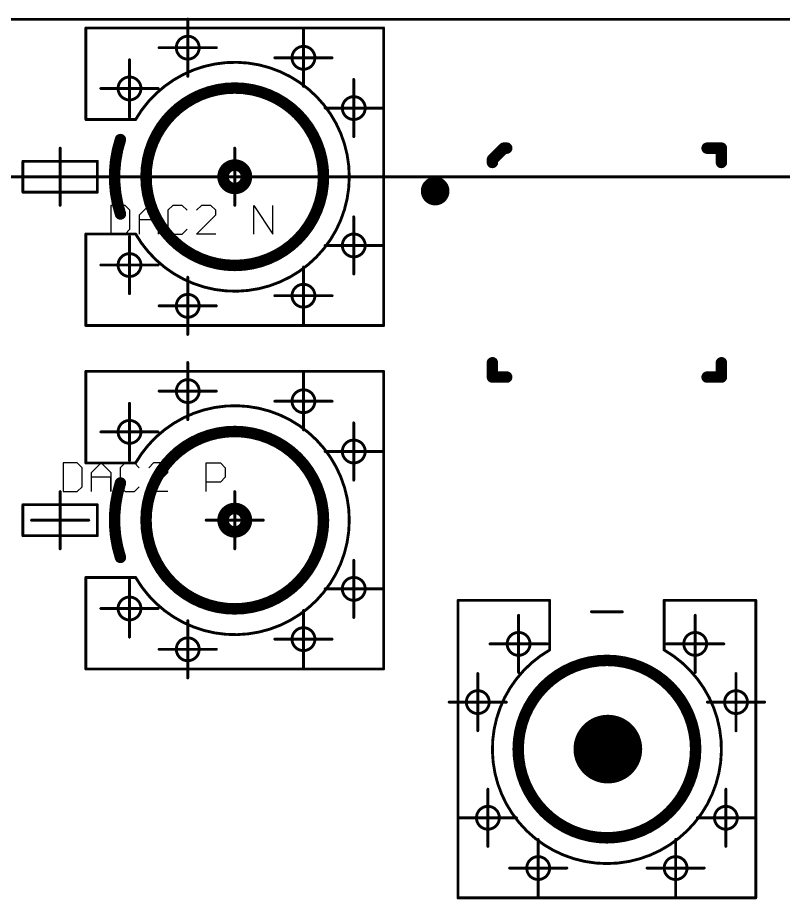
# Model space of a CAD drawing. Header units: millimetres. Extents: x 0.68 to 5.3, y 1.23 to 2.65.
# Drawn here: x 4.122 to 4.649, y 1.993 to 2.6 of the extents above; entities that cross this region are included whole.
import ezdxf

# ---------------------------------------------------------------- set-up
doc = ezdxf.new("R2010")
doc.units = ezdxf.units.MM
doc.header["$MEASUREMENT"] = 0
for name, color, linetype in [('Mechanical1', 6, 'Continuous'), ('Mechanical2', 216, 'Continuous'), ('Mechanical8', 56, 'Continuous'), ('MultiLayer', 9, 'Continuous'), ('PadHoleLayer', 156, 'Continuous'), ('TopOverlay', 2, 'Continuous')]:
    doc.layers.add(name, color=color, linetype=linetype)

# ---------------------------------------------------------------- blocks, each defined once
blk = doc.blocks.new('AMPHENOL_SMP_MSLD_PCT_10_3')
at = {"layer": 'Mechanical8', "const_width": 0.00197}
for points in [[(-0.10236, 0.10236), (-0.03937, 0.10236)], [(-0.10236, -0.10236), (-0.10236, 0.10236)], [(-0.03937, 0.06819), (-0.03937, 0.10236)], [(0.03937, 0.06819), (0.03937, 0.10236)], [(0.03937, 0.10236), (0.10236, 0.10236)], [(0.10236, -0.10236), (0.10236, 0.10236)], [(-0.06074, 0.07238), (-0.06074, 0.09207)], [(-0.01063, 0.09449), (0.01063, 0.09449)], [(0.06074, 0.07238), (0.06074, 0.09207)], [(-0.08042, 0.07238), (-0.06074, 0.07238)], [(-0.06074, 0.07238), (-0.04105, 0.07238)], [(-0.06074, 0.0527), (-0.06074, 0.07238)], [(0.04105, 0.07238), (0.06074, 0.07238)], [(0.06074, 0.07238), (0.08042, 0.07238)], [(0.06074, 0.0527), (0.06074, 0.07238)], [(-0.08879, 0.03232), (-0.08879, 0.052)], [(0.08879, 0.03232), (0.08879, 0.052)], [(-0.10847, 0.03232), (-0.08879, 0.03232)], [(-0.08879, 0.03232), (-0.0691, 0.03232)], [(-0.08879, 0.01263), (-0.08879, 0.03232)], [(0.0691, 0.03232), (0.08879, 0.03232)], [(0.08879, 0.03232), (0.10848, 0.03232)], [(0.08879, 0.01263), (0.08879, 0.03232)], [(0, 0), (0, 0.01968)], [(-0.01968, 0), (0, 0)], [(0, 0), (0.01969, 0)], [(0, -0.01969), (0, 0)], [(-0.08183, -0.04724), (-0.08183, -0.02756)], [(0.08183, -0.04724), (0.08183, -0.02756)], [(-0.10151, -0.04724), (-0.08183, -0.04724)], [(-0.08183, -0.04724), (-0.06214, -0.04724)], [(-0.08183, -0.06693), (-0.08183, -0.04724)], [(0.06214, -0.04724), (0.08183, -0.04724)], [(0.08183, -0.04724), (0.10151, -0.04724)], [(0.08183, -0.06693), (0.08183, -0.04724)], [(-0.04724, -0.08183), (-0.04724, -0.06214)], [(0.04724, -0.08183), (0.04724, -0.06214)], [(-0.06693, -0.08183), (-0.04724, -0.08183)], [(-0.04724, -0.08183), (-0.02756, -0.08183)], [(-0.04724, -0.10151), (-0.04724, -0.08183)], [(0.02756, -0.08183), (0.04724, -0.08183)], [(0.04724, -0.08183), (0.06693, -0.08183)], [(0.04724, -0.10151), (0.04724, -0.08183)], [(-0.10236, -0.10236), (0.10236, -0.10236)]]:
    blk.add_lwpolyline(points, dxfattribs=at)
at = {"layer": 'Mechanical8'}
for points, const_width in [([(-0.10285, 0.10236, 1), (-0.10187, 0.10236, 1)], 0.000984), ([(-0.10285, 0.10236, 1), (-0.10187, 0.10236, 1)], 0.000984), ([(-0.03986, 0.10236, 1), (-0.03888, 0.10236, 1)], 0.000984), ([(-0.03986, 0.10236, 1), (-0.03888, 0.10236, 1)], 0.000984), ([(0.03888, 0.10236, 1), (0.03986, 0.10236, 1)], 0.000984), ([(0.03888, 0.10236, 1), (0.03986, 0.10236, 1)], 0.000984), ([(0.10187, 0.10236, 1), (0.10285, 0.10236, 1)], 0.000984), ([(0.10187, 0.10236, 1), (0.10285, 0.10236, 1)], 0.000984), ([(-0.06123, 0.09207, 1), (-0.06024, 0.09207, 1)], 0.000984), ([(-0.01112, 0.09449, 1), (-0.01014, 0.09449, 1)], 0.000984), ([(0.01014, 0.09449, 1), (0.01112, 0.09449, 1)], 0.000984), ([(0.06024, 0.09207, 1), (0.06123, 0.09207, 1)], 0.000984), ([(-0.05286, 0.07238, 1), (-0.06861, 0.07238, 1)], 0.00197), ([(0.06861, 0.07238, 1), (0.05286, 0.07238, 1)], 0.00197), ([(-0.08091, 0.07238, 1), (-0.07993, 0.07238, 1)], 0.000984), ([(-0.0691, 0.07238, 1), (-0.06812, 0.07238, 1)], 0.000984), ([(-0.06123, 0.07238, 1), (-0.06024, 0.07238, 1)], 0.000984), ([(-0.06123, 0.07238, 1), (-0.06024, 0.07238, 1)], 0.000984), ([(-0.06123, 0.07238, 1), (-0.06024, 0.07238, 1)], 0.000984), ([(-0.06123, 0.07238, 1), (-0.06024, 0.07238, 1)], 0.000984), ([(-0.05335, 0.07238, 1), (-0.05237, 0.07238, 1)], 0.000984), ([(-0.04154, 0.07238, 1), (-0.04056, 0.07238, 1)], 0.000984), ([(0.04056, 0.07238, 1), (0.04154, 0.07238, 1)], 0.000984), ([(0.05237, 0.07238, 1), (0.05335, 0.07238, 1)], 0.000984), ([(0.06024, 0.07238, 1), (0.06123, 0.07238, 1)], 0.000984), ([(0.06024, 0.07238, 1), (0.06123, 0.07238, 1)], 0.000984), ([(0.06024, 0.07238, 1), (0.06123, 0.07238, 1)], 0.000984), ([(0.06024, 0.07238, 1), (0.06123, 0.07238, 1)], 0.000984), ([(0.06812, 0.07238, 1), (0.0691, 0.07238, 1)], 0.000984), ([(0.07993, 0.07238, 1), (0.08091, 0.07238, 1)], 0.000984), ([(-0.03986, 0.06819, 1), (-0.03888, 0.06819, 1)], 0.000984), ([(-0.03986, 0.06819, 1), (-0.03888, 0.06819, 1)], 0.000984), ([(0.03888, 0.06819, 1), (0.03986, 0.06819, 1)], 0.000984), ([(0.03888, 0.06819, 1), (0.03986, 0.06819, 1)], 0.000984), ([(-0.08928, 0.052, 1), (-0.0883, 0.052, 1)], 0.000984), ([(-0.06123, 0.0527, 1), (-0.06024, 0.0527, 1)], 0.000984), ([(0.06024, 0.0527, 1), (0.06123, 0.0527, 1)], 0.000984), ([(0.0883, 0.052, 1), (0.08928, 0.052, 1)], 0.000984), ([(-0.08092, 0.03232, 1), (-0.09666, 0.03232, 1)], 0.00197), ([(0.09666, 0.03232, 1), (0.08092, 0.03232, 1)], 0.00197), ([(-0.10897, 0.03232, 1), (-0.10798, 0.03232, 1)], 0.000984), ([(-0.09716, 0.03232, 1), (-0.09617, 0.03232, 1)], 0.000984), ([(-0.08928, 0.03232, 1), (-0.0883, 0.03232, 1)], 0.000984), ([(-0.08928, 0.03232, 1), (-0.0883, 0.03232, 1)], 0.000984), ([(-0.08928, 0.03232, 1), (-0.0883, 0.03232, 1)], 0.000984), ([(-0.08928, 0.03232, 1), (-0.0883, 0.03232, 1)], 0.000984), ([(-0.08141, 0.03232, 1), (-0.08042, 0.03232, 1)], 0.000984), ([(-0.0696, 0.03232, 1), (-0.06861, 0.03232, 1)], 0.000984), ([(0.06861, 0.03232, 1), (0.0696, 0.03232, 1)], 0.000984), ([(0.08042, 0.03232, 1), (0.08141, 0.03232, 1)], 0.000984), ([(0.0883, 0.03232, 1), (0.08928, 0.03232, 1)], 0.000984), ([(0.0883, 0.03232, 1), (0.08928, 0.03232, 1)], 0.000984), ([(0.0883, 0.03232, 1), (0.08928, 0.03232, 1)], 0.000984), ([(0.0883, 0.03232, 1), (0.08928, 0.03232, 1)], 0.000984), ([(0.09617, 0.03232, 1), (0.09716, 0.03232, 1)], 0.000984), ([(0.10798, 0.03232, 1), (0.10897, 0.03232, 1)], 0.000984), ([(-0.00049, 0.01968, 1), (0.00049, 0.01968, 1)], 0.000984), ([(-0.08928, 0.01263, 1), (-0.0883, 0.01263, 1)], 0.000984), ([(0.0883, 0.01263, 1), (0.08928, 0.01263, 1)], 0.000984), ([(-0.02018, 0, 1), (-0.01919, 0, 1)], 0.000984), ([(-0.00049, 0, 1), (0.00049, 0, 1)], 0.000984), ([(-0.00049, 0, 1), (0.00049, 0, 1)], 0.000984), ([(-0.00049, 0, 1), (0.00049, 0, 1)], 0.000984), ([(-0.00049, 0, 1), (0.00049, 0, 1)], 0.000984), ([(0.01919, 0, 1), (0.02018, 0, 1)], 0.000984), ([(-0.00049, -0.01969, 1), (0.00049, -0.01969, 1)], 0.000984), ([(-0.08232, -0.02756, 1), (-0.08134, -0.02756, 1)], 0.000984), ([(0.08134, -0.02756, 1), (0.08232, -0.02756, 1)], 0.000984), ([(-0.07396, -0.04724, 1), (-0.0897, -0.04724, 1)], 0.00197), ([(0.0897, -0.04724, 1), (0.07396, -0.04724, 1)], 0.00197), ([(-0.10201, -0.04724, 1), (-0.10102, -0.04724, 1)], 0.000984), ([(-0.0902, -0.04724, 1), (-0.08921, -0.04724, 1)], 0.000984), ([(-0.08232, -0.04724, 1), (-0.08134, -0.04724, 1)], 0.000984), ([(-0.08232, -0.04724, 1), (-0.08134, -0.04724, 1)], 0.000984), ([(-0.08232, -0.04724, 1), (-0.08134, -0.04724, 1)], 0.000984), ([(-0.08232, -0.04724, 1), (-0.08134, -0.04724, 1)], 0.000984), ([(-0.07445, -0.04724, 1), (-0.07346, -0.04724, 1)], 0.000984), ([(-0.06264, -0.04724, 1), (-0.06165, -0.04724, 1)], 0.000984), ([(0.06165, -0.04724, 1), (0.06264, -0.04724, 1)], 0.000984), ([(0.07346, -0.04724, 1), (0.07445, -0.04724, 1)], 0.000984), ([(0.08134, -0.04724, 1), (0.08232, -0.04724, 1)], 0.000984), ([(0.08134, -0.04724, 1), (0.08232, -0.04724, 1)], 0.000984), ([(0.08134, -0.04724, 1), (0.08232, -0.04724, 1)], 0.000984), ([(0.08134, -0.04724, 1), (0.08232, -0.04724, 1)], 0.000984), ([(0.08921, -0.04724, 1), (0.0902, -0.04724, 1)], 0.000984), ([(0.10102, -0.04724, 1), (0.10201, -0.04724, 1)], 0.000984), ([(-0.08232, -0.06693, 1), (-0.08134, -0.06693, 1)], 0.000984), ([(-0.04774, -0.06214, 1), (-0.04675, -0.06214, 1)], 0.000984), ([(0.04675, -0.06214, 1), (0.04774, -0.06214, 1)], 0.000984), ([(0.08134, -0.06693, 1), (0.08232, -0.06693, 1)], 0.000984), ([(-0.03937, -0.08183, 1), (-0.05512, -0.08183, 1)], 0.00197), ([(0.05512, -0.08183, 1), (0.03937, -0.08183, 1)], 0.00197), ([(-0.06742, -0.08183, 1), (-0.06644, -0.08183, 1)], 0.000984), ([(-0.05561, -0.08183, 1), (-0.05463, -0.08183, 1)], 0.000984), ([(-0.04774, -0.08183, 1), (-0.04675, -0.08183, 1)], 0.000984), ([(-0.04774, -0.08183, 1), (-0.04675, -0.08183, 1)], 0.000984), ([(-0.04774, -0.08183, 1), (-0.04675, -0.08183, 1)], 0.000984), ([(-0.04774, -0.08183, 1), (-0.04675, -0.08183, 1)], 0.000984), ([(-0.03986, -0.08183, 1), (-0.03888, -0.08183, 1)], 0.000984), ([(-0.02805, -0.08183, 1), (-0.02707, -0.08183, 1)], 0.000984), ([(0.02707, -0.08183, 1), (0.02805, -0.08183, 1)], 0.000984), ([(0.03888, -0.08183, 1), (0.03986, -0.08183, 1)], 0.000984), ([(0.04675, -0.08183, 1), (0.04774, -0.08183, 1)], 0.000984), ([(0.04675, -0.08183, 1), (0.04774, -0.08183, 1)], 0.000984), ([(0.04675, -0.08183, 1), (0.04774, -0.08183, 1)], 0.000984), ([(0.04675, -0.08183, 1), (0.04774, -0.08183, 1)], 0.000984), ([(0.05463, -0.08183, 1), (0.05561, -0.08183, 1)], 0.000984), ([(0.06644, -0.08183, 1), (0.06742, -0.08183, 1)], 0.000984), ([(-0.10285, -0.10236, 1), (-0.10187, -0.10236, 1)], 0.000984), ([(-0.10285, -0.10236, 1), (-0.10187, -0.10236, 1)], 0.000984), ([(-0.04774, -0.10151, 1), (-0.04675, -0.10151, 1)], 0.000984), ([(0.04675, -0.10151, 1), (0.04774, -0.10151, 1)], 0.000984), ([(0.10187, -0.10236, 1), (0.10285, -0.10236, 1)], 0.000984), ([(0.10187, -0.10236, 1), (0.10285, -0.10236, 1)], 0.000984)]:
    blk.add_lwpolyline(points, format="xyb", close=True, dxfattribs=dict(at, const_width=const_width))
at = {"layer": 'Mechanical8', "const_width": 0.00197}
blk.add_lwpolyline([(0.03937, 0.06819, -3.732051), (-0.03937, 0.06819)], format="xyb", dxfattribs=at)
at = {"layer": 'MultiLayer', "const_width": 0.02362}
blk.add_lwpolyline([(-0.01116, 0, 1), (0.01246, 0, 1)], format="xyb", close=True, dxfattribs=at)
at = {"layer": 'PadHoleLayer', "const_width": 0.01575}
blk.add_lwpolyline([(-0.00722, 0, 1), (0.00852, 0, 1)], format="xyb", close=True, dxfattribs=at)
at = {"layer": 'TopOverlay'}
for points, const_width in [([(0.06103, 0, 1), (-0.06102, 0, 1)], 0.00787), ([(-0.06299, 0, 1), (-0.05905, 0, 1)], 0.00394), ([(0.05906, 0, 1), (0.063, 0, 1)], 0.00394)]:
    blk.add_lwpolyline(points, format="xyb", close=True, dxfattribs=dict(at, const_width=const_width))
blk = doc.blocks.new('MOLEX_85305_0232_60')
at = {"layer": 'Mechanical8', "const_width": 0.00197}
for points in [[(-0.01063, 0.14567), (-0.01063, 0.09449)], [(-0.01063, 0.14567), (0.01063, 0.14567)], [(0.01063, 0.14567), (0.01063, 0.09449)], [(0, 0.13976), (0, 0.12008)], [(-0.01969, 0.12008), (0, 0.12008)], [(0, 0.12008), (0.01968, 0.12008)], [(0, 0.12008), (0, 0.10039)], [(-0.10237, 0.10236), (-0.03937, 0.10236)], [(-0.10237, 0.10236), (-0.10237, -0.10236)], [(-0.03937, 0.10236), (-0.03937, 0.06819)], [(0.03937, 0.10236), (0.03937, 0.06819)], [(0.03937, 0.10236), (0.10236, 0.10236)], [(0.10236, 0.10236), (0.10236, -0.10236)], [(-0.06074, 0.09207), (-0.06074, 0.07238)], [(-0.01063, 0.09449), (0.01063, 0.09449)], [(0.06073, 0.09207), (0.06073, 0.07238)], [(-0.08042, 0.07238), (-0.06074, 0.07238)], [(-0.06074, 0.07238), (-0.04105, 0.07238)], [(-0.06074, 0.07238), (-0.06074, 0.0527)], [(0.04105, 0.07238), (0.06073, 0.07238)], [(0.06073, 0.07238), (0.08042, 0.07238)], [(0.06073, 0.07238), (0.06073, 0.0527)], [(-0.08879, 0.052), (-0.08879, 0.03232)], [(0.08879, 0.052), (0.08879, 0.03232)], [(-0.10848, 0.03232), (-0.08879, 0.03232)], [(-0.08879, 0.03232), (-0.06911, 0.03232)], [(-0.08879, 0.03232), (-0.08879, 0.01263)], [(0.0691, 0.03232), (0.08879, 0.03232)], [(0.08879, 0.03232), (0.10847, 0.03232)], [(0.08879, 0.03232), (0.08879, 0.01263)], [(0, 0.01969), (0, 0)], [(-0.01969, 0), (0, 0)], [(0, 0), (0.01968, 0)], [(0, 0), (0, -0.01969)], [(-0.08183, -0.02756), (-0.08183, -0.04724)], [(0.08183, -0.02756), (0.08183, -0.04724)], [(-0.10152, -0.04724), (-0.08183, -0.04724)], [(-0.08183, -0.04724), (-0.06215, -0.04724)], [(-0.08183, -0.04724), (-0.08183, -0.06693)], [(0.06214, -0.04724), (0.08183, -0.04724)], [(0.08183, -0.04724), (0.10151, -0.04724)], [(0.08183, -0.04724), (0.08183, -0.06693)], [(-0.04725, -0.06214), (-0.04725, -0.08183)], [(0.04724, -0.06214), (0.04724, -0.08183)], [(-0.06693, -0.08183), (-0.04725, -0.08183)], [(-0.04725, -0.08183), (-0.02756, -0.08183)], [(-0.04725, -0.08183), (-0.04725, -0.10151)], [(0.02756, -0.08183), (0.04724, -0.08183)], [(0.04724, -0.08183), (0.06693, -0.08183)], [(0.04724, -0.08183), (0.04724, -0.10151)], [(-0.10237, -0.10236), (0.10236, -0.10236)]]:
    blk.add_lwpolyline(points, dxfattribs=at)
at = {"layer": 'Mechanical8'}
for points, const_width in [([(-0.01113, 0.14567, 1), (-0.01014, 0.14567, 1)], 0.000984), ([(-0.01113, 0.14567, 1), (-0.01014, 0.14567, 1)], 0.000984), ([(0.01013, 0.14567, 1), (0.01112, 0.14567, 1)], 0.000984), ([(0.01013, 0.14567, 1), (0.01112, 0.14567, 1)], 0.000984), ([(-0.0005, 0.13976, 1), (0.00049, 0.13976, 1)], 0.000984), ([(-0.02018, 0.12008, 1), (-0.0192, 0.12008, 1)], 0.000984), ([(-0.0005, 0.12008, 1), (0.00049, 0.12008, 1)], 0.000984), ([(-0.0005, 0.12008, 1), (0.00049, 0.12008, 1)], 0.000984), ([(-0.0005, 0.12008, 1), (0.00049, 0.12008, 1)], 0.000984), ([(-0.0005, 0.12008, 1), (0.00049, 0.12008, 1)], 0.000984), ([(0.01919, 0.12008, 1), (0.02017, 0.12008, 1)], 0.000984), ([(-0.10286, 0.10236, 1), (-0.10187, 0.10236, 1)], 0.000984), ([(-0.10286, 0.10236, 1), (-0.10187, 0.10236, 1)], 0.000984), ([(-0.03987, 0.10236, 1), (-0.03888, 0.10236, 1)], 0.000984), ([(-0.03987, 0.10236, 1), (-0.03888, 0.10236, 1)], 0.000984), ([(0.03887, 0.10236, 1), (0.03986, 0.10236, 1)], 0.000984), ([(0.03887, 0.10236, 1), (0.03986, 0.10236, 1)], 0.000984), ([(0.10187, 0.10236, 1), (0.10285, 0.10236, 1)], 0.000984), ([(0.10187, 0.10236, 1), (0.10285, 0.10236, 1)], 0.000984), ([(-0.0005, 0.10039, 1), (0.00049, 0.10039, 1)], 0.000984), ([(-0.06123, 0.09207, 1), (-0.06025, 0.09207, 1)], 0.000984), ([(-0.01113, 0.09449, 1), (-0.01014, 0.09449, 1)], 0.000984), ([(-0.01113, 0.09449, 1), (-0.01014, 0.09449, 1)], 0.000984), ([(0.01013, 0.09449, 1), (0.01112, 0.09449, 1)], 0.000984), ([(0.01013, 0.09449, 1), (0.01112, 0.09449, 1)], 0.000984), ([(0.06024, 0.09207, 1), (0.06122, 0.09207, 1)], 0.000984), ([(-0.05287, 0.07238, 1), (-0.06861, 0.07238, 1)], 0.00197), ([(0.06861, 0.07238, 1), (0.05286, 0.07238, 1)], 0.00197), ([(-0.08092, 0.07238, 1), (-0.07993, 0.07238, 1)], 0.000984), ([(-0.06911, 0.07238, 1), (-0.06812, 0.07238, 1)], 0.000984), ([(-0.06123, 0.07238, 1), (-0.06025, 0.07238, 1)], 0.000984), ([(-0.06123, 0.07238, 1), (-0.06025, 0.07238, 1)], 0.000984), ([(-0.06123, 0.07238, 1), (-0.06025, 0.07238, 1)], 0.000984), ([(-0.06123, 0.07238, 1), (-0.06025, 0.07238, 1)], 0.000984), ([(-0.05336, 0.07238, 1), (-0.05237, 0.07238, 1)], 0.000984), ([(-0.04155, 0.07238, 1), (-0.04056, 0.07238, 1)], 0.000984), ([(0.04056, 0.07238, 1), (0.04154, 0.07238, 1)], 0.000984), ([(0.05237, 0.07238, 1), (0.05335, 0.07238, 1)], 0.000984), ([(0.06024, 0.07238, 1), (0.06122, 0.07238, 1)], 0.000984), ([(0.06024, 0.07238, 1), (0.06122, 0.07238, 1)], 0.000984), ([(0.06024, 0.07238, 1), (0.06122, 0.07238, 1)], 0.000984), ([(0.06024, 0.07238, 1), (0.06122, 0.07238, 1)], 0.000984), ([(0.06811, 0.07238, 1), (0.0691, 0.07238, 1)], 0.000984), ([(0.07993, 0.07238, 1), (0.08091, 0.07238, 1)], 0.000984), ([(-0.03987, 0.06819, 1), (-0.03888, 0.06819, 1)], 0.000984), ([(-0.03987, 0.06819, 1), (-0.03888, 0.06819, 1)], 0.000984), ([(0.03887, 0.06819, 1), (0.03986, 0.06819, 1)], 0.000984), ([(0.03887, 0.06819, 1), (0.03986, 0.06819, 1)], 0.000984), ([(-0.08929, 0.052, 1), (-0.0883, 0.052, 1)], 0.000984), ([(-0.06123, 0.0527, 1), (-0.06025, 0.0527, 1)], 0.000984), ([(0.06024, 0.0527, 1), (0.06122, 0.0527, 1)], 0.000984), ([(0.08829, 0.052, 1), (0.08928, 0.052, 1)], 0.000984), ([(-0.08092, 0.03232, 1), (-0.09667, 0.03232, 1)], 0.00197), ([(0.09666, 0.03232, 1), (0.08091, 0.03232, 1)], 0.00197), ([(-0.10897, 0.03232, 1), (-0.10799, 0.03232, 1)], 0.000984), ([(-0.09716, 0.03232, 1), (-0.09617, 0.03232, 1)], 0.000984), ([(-0.08929, 0.03232, 1), (-0.0883, 0.03232, 1)], 0.000984), ([(-0.08929, 0.03232, 1), (-0.0883, 0.03232, 1)], 0.000984), ([(-0.08929, 0.03232, 1), (-0.0883, 0.03232, 1)], 0.000984), ([(-0.08929, 0.03232, 1), (-0.0883, 0.03232, 1)], 0.000984), ([(-0.08141, 0.03232, 1), (-0.08043, 0.03232, 1)], 0.000984), ([(-0.0696, 0.03232, 1), (-0.06862, 0.03232, 1)], 0.000984), ([(0.06861, 0.03232, 1), (0.06959, 0.03232, 1)], 0.000984), ([(0.08042, 0.03232, 1), (0.0814, 0.03232, 1)], 0.000984), ([(0.08829, 0.03232, 1), (0.08928, 0.03232, 1)], 0.000984), ([(0.08829, 0.03232, 1), (0.08928, 0.03232, 1)], 0.000984), ([(0.08829, 0.03232, 1), (0.08928, 0.03232, 1)], 0.000984), ([(0.08829, 0.03232, 1), (0.08928, 0.03232, 1)], 0.000984), ([(0.09617, 0.03232, 1), (0.09715, 0.03232, 1)], 0.000984), ([(0.10798, 0.03232, 1), (0.10896, 0.03232, 1)], 0.000984), ([(-0.0005, 0.01969, 1), (0.00049, 0.01969, 1)], 0.000984), ([(-0.08929, 0.01263, 1), (-0.0883, 0.01263, 1)], 0.000984), ([(0.08829, 0.01263, 1), (0.08928, 0.01263, 1)], 0.000984), ([(-0.02018, 0, 1), (-0.0192, 0, 1)], 0.000984), ([(-0.0005, 0, 1), (0.00049, 0, 1)], 0.000984), ([(-0.0005, 0, 1), (0.00049, 0, 1)], 0.000984), ([(-0.0005, 0, 1), (0.00049, 0, 1)], 0.000984), ([(-0.0005, 0, 1), (0.00049, 0, 1)], 0.000984), ([(0.01919, 0, 1), (0.02017, 0, 1)], 0.000984), ([(-0.0005, -0.01969, 1), (0.00049, -0.01969, 1)], 0.000984), ([(-0.08232, -0.02756, 1), (-0.08134, -0.02756, 1)], 0.000984), ([(0.08133, -0.02756, 1), (0.08232, -0.02756, 1)], 0.000984), ([(-0.07396, -0.04724, 1), (-0.08971, -0.04724, 1)], 0.00197), ([(0.0897, -0.04724, 1), (0.07395, -0.04724, 1)], 0.00197), ([(-0.10201, -0.04724, 1), (-0.10103, -0.04724, 1)], 0.000984), ([(-0.0902, -0.04724, 1), (-0.08921, -0.04724, 1)], 0.000984), ([(-0.08232, -0.04724, 1), (-0.08134, -0.04724, 1)], 0.000984), ([(-0.08232, -0.04724, 1), (-0.08134, -0.04724, 1)], 0.000984), ([(-0.08232, -0.04724, 1), (-0.08134, -0.04724, 1)], 0.000984), ([(-0.08232, -0.04724, 1), (-0.08134, -0.04724, 1)], 0.000984), ([(-0.07445, -0.04724, 1), (-0.07347, -0.04724, 1)], 0.000984), ([(-0.06264, -0.04724, 1), (-0.06166, -0.04724, 1)], 0.000984), ([(0.06165, -0.04724, 1), (0.06263, -0.04724, 1)], 0.000984), ([(0.07346, -0.04724, 1), (0.07444, -0.04724, 1)], 0.000984), ([(0.08133, -0.04724, 1), (0.08232, -0.04724, 1)], 0.000984), ([(0.08133, -0.04724, 1), (0.08232, -0.04724, 1)], 0.000984), ([(0.08133, -0.04724, 1), (0.08232, -0.04724, 1)], 0.000984), ([(0.08133, -0.04724, 1), (0.08232, -0.04724, 1)], 0.000984), ([(0.08921, -0.04724, 1), (0.09019, -0.04724, 1)], 0.000984), ([(0.10102, -0.04724, 1), (0.102, -0.04724, 1)], 0.000984), ([(-0.08232, -0.06693, 1), (-0.08134, -0.06693, 1)], 0.000984), ([(-0.04774, -0.06214, 1), (-0.04676, -0.06214, 1)], 0.000984), ([(0.04675, -0.06214, 1), (0.04773, -0.06214, 1)], 0.000984), ([(0.08133, -0.06693, 1), (0.08232, -0.06693, 1)], 0.000984), ([(-0.03937, -0.08183, 1), (-0.05512, -0.08183, 1)], 0.00197), ([(0.05511, -0.08183, 1), (0.03937, -0.08183, 1)], 0.00197), ([(-0.06742, -0.08183, 1), (-0.06644, -0.08183, 1)], 0.000984), ([(-0.05561, -0.08183, 1), (-0.05463, -0.08183, 1)], 0.000984), ([(-0.04774, -0.08183, 1), (-0.04676, -0.08183, 1)], 0.000984), ([(-0.04774, -0.08183, 1), (-0.04676, -0.08183, 1)], 0.000984), ([(-0.04774, -0.08183, 1), (-0.04676, -0.08183, 1)], 0.000984), ([(-0.04774, -0.08183, 1), (-0.04676, -0.08183, 1)], 0.000984), ([(-0.03987, -0.08183, 1), (-0.03888, -0.08183, 1)], 0.000984), ([(-0.02805, -0.08183, 1), (-0.02707, -0.08183, 1)], 0.000984), ([(0.02706, -0.08183, 1), (0.02805, -0.08183, 1)], 0.000984), ([(0.03887, -0.08183, 1), (0.03986, -0.08183, 1)], 0.000984), ([(0.04675, -0.08183, 1), (0.04773, -0.08183, 1)], 0.000984), ([(0.04675, -0.08183, 1), (0.04773, -0.08183, 1)], 0.000984), ([(0.04675, -0.08183, 1), (0.04773, -0.08183, 1)], 0.000984), ([(0.04675, -0.08183, 1), (0.04773, -0.08183, 1)], 0.000984), ([(0.05462, -0.08183, 1), (0.05561, -0.08183, 1)], 0.000984), ([(0.06643, -0.08183, 1), (0.06742, -0.08183, 1)], 0.000984), ([(-0.10286, -0.10236, 1), (-0.10187, -0.10236, 1)], 0.000984), ([(-0.10286, -0.10236, 1), (-0.10187, -0.10236, 1)], 0.000984), ([(-0.04774, -0.10151, 1), (-0.04676, -0.10151, 1)], 0.000984), ([(0.04675, -0.10151, 1), (0.04773, -0.10151, 1)], 0.000984), ([(0.10187, -0.10236, 1), (0.10285, -0.10236, 1)], 0.000984), ([(0.10187, -0.10236, 1), (0.10285, -0.10236, 1)], 0.000984)]:
    blk.add_lwpolyline(points, format="xyb", close=True, dxfattribs=dict(at, const_width=const_width))
at = {"layer": 'Mechanical8', "const_width": 0.00197}
blk.add_lwpolyline([(0.03937, 0.06819, -3.732051), (-0.03937, 0.06819)], format="xyb", dxfattribs=at)
at = {"layer": 'TopOverlay', "const_width": 0.00787}
blk.add_lwpolyline([(-0.02559, 0.07862, -0.158658), (0.02559, 0.07862)], format="xyb", dxfattribs=at)
at = {"layer": 'TopOverlay'}
for points, const_width in [([(-0.02756, 0.07862, 1), (-0.02362, 0.07862, 1)], 0.00394), ([(0.02362, 0.07862, 1), (0.02756, 0.07862, 1)], 0.00394), ([(0.06102, 0, 1), (-0.06102, 0, 1)], 0.00787), ([(0.00807, 0, 1), (-0.00807, 0, 1)], 0.00787), ([(-0.06299, 0, 1), (-0.05906, 0, 1)], 0.00394), ([(-0.01004, 0, 1), (-0.0061, 0, 1)], 0.00394), ([(0.0061, 0, 1), (0.01004, 0, 1)], 0.00394), ([(0.05906, 0, 1), (0.06299, 0, 1)], 0.00394)]:
    blk.add_lwpolyline(points, format="xyb", close=True, dxfattribs=dict(at, const_width=const_width))
blk = doc.blocks.new('MOLEX_85305_0232_61')
at = {"layer": 'Mechanical8', "const_width": 0.00197}
for points in [[(-0.01063, 0.14567), (-0.01063, 0.09449)], [(-0.01063, 0.14567), (0.01063, 0.14567)], [(0.01063, 0.14567), (0.01063, 0.09449)], [(0, 0.13976), (0, 0.12008)], [(-0.01969, 0.12008), (0, 0.12008)], [(0, 0.12008), (0.01968, 0.12008)], [(0, 0.12008), (0, 0.10039)], [(-0.10237, 0.10236), (-0.03937, 0.10236)], [(-0.10237, 0.10236), (-0.10237, -0.10236)], [(-0.03937, 0.10236), (-0.03937, 0.06819)], [(0.03937, 0.10236), (0.03937, 0.06819)], [(0.03937, 0.10236), (0.10236, 0.10236)], [(0.10236, 0.10236), (0.10236, -0.10236)], [(-0.06074, 0.09207), (-0.06074, 0.07238)], [(-0.01063, 0.09449), (0.01063, 0.09449)], [(0.06073, 0.09207), (0.06073, 0.07238)], [(-0.08042, 0.07238), (-0.06074, 0.07238)], [(-0.06074, 0.07238), (-0.04105, 0.07238)], [(-0.06074, 0.07238), (-0.06074, 0.0527)], [(0.04105, 0.07238), (0.06073, 0.07238)], [(0.06073, 0.07238), (0.08042, 0.07238)], [(0.06073, 0.07238), (0.06073, 0.0527)], [(-0.08879, 0.052), (-0.08879, 0.03232)], [(0.08879, 0.052), (0.08879, 0.03232)], [(-0.10848, 0.03232), (-0.08879, 0.03232)], [(-0.08879, 0.03232), (-0.06911, 0.03232)], [(-0.08879, 0.03232), (-0.08879, 0.01263)], [(0.0691, 0.03232), (0.08879, 0.03232)], [(0.08879, 0.03232), (0.10847, 0.03232)], [(0.08879, 0.03232), (0.08879, 0.01263)], [(0, 0.01969), (0, 0)], [(-0.01969, 0), (0, 0)], [(0, 0), (0.01968, 0)], [(0, 0), (0, -0.01969)], [(-0.08183, -0.02756), (-0.08183, -0.04724)], [(0.08183, -0.02756), (0.08183, -0.04724)], [(-0.10152, -0.04724), (-0.08183, -0.04724)], [(-0.08183, -0.04724), (-0.06215, -0.04724)], [(-0.08183, -0.04724), (-0.08183, -0.06693)], [(0.06214, -0.04724), (0.08183, -0.04724)], [(0.08183, -0.04724), (0.10151, -0.04724)], [(0.08183, -0.04724), (0.08183, -0.06693)], [(-0.04725, -0.06214), (-0.04725, -0.08183)], [(0.04724, -0.06214), (0.04724, -0.08183)], [(-0.06693, -0.08183), (-0.04725, -0.08183)], [(-0.04725, -0.08183), (-0.02756, -0.08183)], [(-0.04725, -0.08183), (-0.04725, -0.10151)], [(0.02756, -0.08183), (0.04724, -0.08183)], [(0.04724, -0.08183), (0.06693, -0.08183)], [(0.04724, -0.08183), (0.04724, -0.10151)], [(-0.10237, -0.10236), (0.10236, -0.10236)]]:
    blk.add_lwpolyline(points, dxfattribs=at)
at = {"layer": 'Mechanical8'}
for points, const_width in [([(-0.01113, 0.14567, 1), (-0.01014, 0.14567, 1)], 0.000984), ([(-0.01113, 0.14567, 1), (-0.01014, 0.14567, 1)], 0.000984), ([(0.01013, 0.14567, 1), (0.01112, 0.14567, 1)], 0.000984), ([(0.01013, 0.14567, 1), (0.01112, 0.14567, 1)], 0.000984), ([(-0.0005, 0.13976, 1), (0.00049, 0.13976, 1)], 0.000984), ([(-0.02018, 0.12008, 1), (-0.0192, 0.12008, 1)], 0.000984), ([(-0.0005, 0.12008, 1), (0.00049, 0.12008, 1)], 0.000984), ([(-0.0005, 0.12008, 1), (0.00049, 0.12008, 1)], 0.000984), ([(-0.0005, 0.12008, 1), (0.00049, 0.12008, 1)], 0.000984), ([(-0.0005, 0.12008, 1), (0.00049, 0.12008, 1)], 0.000984), ([(0.01919, 0.12008, 1), (0.02017, 0.12008, 1)], 0.000984), ([(-0.10286, 0.10236, 1), (-0.10187, 0.10236, 1)], 0.000984), ([(-0.10286, 0.10236, 1), (-0.10187, 0.10236, 1)], 0.000984), ([(-0.03987, 0.10236, 1), (-0.03888, 0.10236, 1)], 0.000984), ([(-0.03987, 0.10236, 1), (-0.03888, 0.10236, 1)], 0.000984), ([(0.03887, 0.10236, 1), (0.03986, 0.10236, 1)], 0.000984), ([(0.03887, 0.10236, 1), (0.03986, 0.10236, 1)], 0.000984), ([(0.10187, 0.10236, 1), (0.10285, 0.10236, 1)], 0.000984), ([(0.10187, 0.10236, 1), (0.10285, 0.10236, 1)], 0.000984), ([(-0.0005, 0.10039, 1), (0.00049, 0.10039, 1)], 0.000984), ([(-0.06123, 0.09207, 1), (-0.06025, 0.09207, 1)], 0.000984), ([(-0.01113, 0.09449, 1), (-0.01014, 0.09449, 1)], 0.000984), ([(-0.01113, 0.09449, 1), (-0.01014, 0.09449, 1)], 0.000984), ([(0.01013, 0.09449, 1), (0.01112, 0.09449, 1)], 0.000984), ([(0.01013, 0.09449, 1), (0.01112, 0.09449, 1)], 0.000984), ([(0.06024, 0.09207, 1), (0.06122, 0.09207, 1)], 0.000984), ([(-0.05287, 0.07238, 1), (-0.06861, 0.07238, 1)], 0.00197), ([(0.06861, 0.07238, 1), (0.05286, 0.07238, 1)], 0.00197), ([(-0.08092, 0.07238, 1), (-0.07993, 0.07238, 1)], 0.000984), ([(-0.06911, 0.07238, 1), (-0.06812, 0.07238, 1)], 0.000984), ([(-0.06123, 0.07238, 1), (-0.06025, 0.07238, 1)], 0.000984), ([(-0.06123, 0.07238, 1), (-0.06025, 0.07238, 1)], 0.000984), ([(-0.06123, 0.07238, 1), (-0.06025, 0.07238, 1)], 0.000984), ([(-0.06123, 0.07238, 1), (-0.06025, 0.07238, 1)], 0.000984), ([(-0.05336, 0.07238, 1), (-0.05237, 0.07238, 1)], 0.000984), ([(-0.04155, 0.07238, 1), (-0.04056, 0.07238, 1)], 0.000984), ([(0.04056, 0.07238, 1), (0.04154, 0.07238, 1)], 0.000984), ([(0.05237, 0.07238, 1), (0.05335, 0.07238, 1)], 0.000984), ([(0.06024, 0.07238, 1), (0.06122, 0.07238, 1)], 0.000984), ([(0.06024, 0.07238, 1), (0.06122, 0.07238, 1)], 0.000984), ([(0.06024, 0.07238, 1), (0.06122, 0.07238, 1)], 0.000984), ([(0.06024, 0.07238, 1), (0.06122, 0.07238, 1)], 0.000984), ([(0.06811, 0.07238, 1), (0.0691, 0.07238, 1)], 0.000984), ([(0.07993, 0.07238, 1), (0.08091, 0.07238, 1)], 0.000984), ([(-0.03987, 0.06819, 1), (-0.03888, 0.06819, 1)], 0.000984), ([(-0.03987, 0.06819, 1), (-0.03888, 0.06819, 1)], 0.000984), ([(0.03887, 0.06819, 1), (0.03986, 0.06819, 1)], 0.000984), ([(0.03887, 0.06819, 1), (0.03986, 0.06819, 1)], 0.000984), ([(-0.08929, 0.052, 1), (-0.0883, 0.052, 1)], 0.000984), ([(-0.06123, 0.0527, 1), (-0.06025, 0.0527, 1)], 0.000984), ([(0.06024, 0.0527, 1), (0.06122, 0.0527, 1)], 0.000984), ([(0.08829, 0.052, 1), (0.08928, 0.052, 1)], 0.000984), ([(-0.08092, 0.03232, 1), (-0.09667, 0.03232, 1)], 0.00197), ([(0.09666, 0.03232, 1), (0.08091, 0.03232, 1)], 0.00197), ([(-0.10897, 0.03232, 1), (-0.10799, 0.03232, 1)], 0.000984), ([(-0.09716, 0.03232, 1), (-0.09617, 0.03232, 1)], 0.000984), ([(-0.08929, 0.03232, 1), (-0.0883, 0.03232, 1)], 0.000984), ([(-0.08929, 0.03232, 1), (-0.0883, 0.03232, 1)], 0.000984), ([(-0.08929, 0.03232, 1), (-0.0883, 0.03232, 1)], 0.000984), ([(-0.08929, 0.03232, 1), (-0.0883, 0.03232, 1)], 0.000984), ([(-0.08141, 0.03232, 1), (-0.08043, 0.03232, 1)], 0.000984), ([(-0.0696, 0.03232, 1), (-0.06862, 0.03232, 1)], 0.000984), ([(0.06861, 0.03232, 1), (0.06959, 0.03232, 1)], 0.000984), ([(0.08042, 0.03232, 1), (0.0814, 0.03232, 1)], 0.000984), ([(0.08829, 0.03232, 1), (0.08928, 0.03232, 1)], 0.000984), ([(0.08829, 0.03232, 1), (0.08928, 0.03232, 1)], 0.000984), ([(0.08829, 0.03232, 1), (0.08928, 0.03232, 1)], 0.000984), ([(0.08829, 0.03232, 1), (0.08928, 0.03232, 1)], 0.000984), ([(0.09617, 0.03232, 1), (0.09715, 0.03232, 1)], 0.000984), ([(0.10798, 0.03232, 1), (0.10896, 0.03232, 1)], 0.000984), ([(-0.0005, 0.01969, 1), (0.00049, 0.01969, 1)], 0.000984), ([(-0.08929, 0.01263, 1), (-0.0883, 0.01263, 1)], 0.000984), ([(0.08829, 0.01263, 1), (0.08928, 0.01263, 1)], 0.000984), ([(-0.02018, 0, 1), (-0.0192, 0, 1)], 0.000984), ([(-0.0005, 0, 1), (0.00049, 0, 1)], 0.000984), ([(-0.0005, 0, 1), (0.00049, 0, 1)], 0.000984), ([(-0.0005, 0, 1), (0.00049, 0, 1)], 0.000984), ([(-0.0005, 0, 1), (0.00049, 0, 1)], 0.000984), ([(0.01919, 0, 1), (0.02017, 0, 1)], 0.000984), ([(-0.0005, -0.01969, 1), (0.00049, -0.01969, 1)], 0.000984), ([(-0.08232, -0.02756, 1), (-0.08134, -0.02756, 1)], 0.000984), ([(0.08133, -0.02756, 1), (0.08232, -0.02756, 1)], 0.000984), ([(-0.07396, -0.04724, 1), (-0.08971, -0.04724, 1)], 0.00197), ([(0.0897, -0.04724, 1), (0.07395, -0.04724, 1)], 0.00197), ([(-0.10201, -0.04724, 1), (-0.10103, -0.04724, 1)], 0.000984), ([(-0.0902, -0.04724, 1), (-0.08921, -0.04724, 1)], 0.000984), ([(-0.08232, -0.04724, 1), (-0.08134, -0.04724, 1)], 0.000984), ([(-0.08232, -0.04724, 1), (-0.08134, -0.04724, 1)], 0.000984), ([(-0.08232, -0.04724, 1), (-0.08134, -0.04724, 1)], 0.000984), ([(-0.08232, -0.04724, 1), (-0.08134, -0.04724, 1)], 0.000984), ([(-0.07445, -0.04724, 1), (-0.07347, -0.04724, 1)], 0.000984), ([(-0.06264, -0.04724, 1), (-0.06166, -0.04724, 1)], 0.000984), ([(0.06165, -0.04724, 1), (0.06263, -0.04724, 1)], 0.000984), ([(0.07346, -0.04724, 1), (0.07444, -0.04724, 1)], 0.000984), ([(0.08133, -0.04724, 1), (0.08232, -0.04724, 1)], 0.000984), ([(0.08133, -0.04724, 1), (0.08232, -0.04724, 1)], 0.000984), ([(0.08133, -0.04724, 1), (0.08232, -0.04724, 1)], 0.000984), ([(0.08133, -0.04724, 1), (0.08232, -0.04724, 1)], 0.000984), ([(0.08921, -0.04724, 1), (0.09019, -0.04724, 1)], 0.000984), ([(0.10102, -0.04724, 1), (0.102, -0.04724, 1)], 0.000984), ([(-0.08232, -0.06693, 1), (-0.08134, -0.06693, 1)], 0.000984), ([(-0.04774, -0.06214, 1), (-0.04676, -0.06214, 1)], 0.000984), ([(0.04675, -0.06214, 1), (0.04773, -0.06214, 1)], 0.000984), ([(0.08133, -0.06693, 1), (0.08232, -0.06693, 1)], 0.000984), ([(-0.03937, -0.08183, 1), (-0.05512, -0.08183, 1)], 0.00197), ([(0.05511, -0.08183, 1), (0.03937, -0.08183, 1)], 0.00197), ([(-0.06742, -0.08183, 1), (-0.06644, -0.08183, 1)], 0.000984), ([(-0.05561, -0.08183, 1), (-0.05463, -0.08183, 1)], 0.000984), ([(-0.04774, -0.08183, 1), (-0.04676, -0.08183, 1)], 0.000984), ([(-0.04774, -0.08183, 1), (-0.04676, -0.08183, 1)], 0.000984), ([(-0.04774, -0.08183, 1), (-0.04676, -0.08183, 1)], 0.000984), ([(-0.04774, -0.08183, 1), (-0.04676, -0.08183, 1)], 0.000984), ([(-0.03987, -0.08183, 1), (-0.03888, -0.08183, 1)], 0.000984), ([(-0.02805, -0.08183, 1), (-0.02707, -0.08183, 1)], 0.000984), ([(0.02706, -0.08183, 1), (0.02805, -0.08183, 1)], 0.000984), ([(0.03887, -0.08183, 1), (0.03986, -0.08183, 1)], 0.000984), ([(0.04675, -0.08183, 1), (0.04773, -0.08183, 1)], 0.000984), ([(0.04675, -0.08183, 1), (0.04773, -0.08183, 1)], 0.000984), ([(0.04675, -0.08183, 1), (0.04773, -0.08183, 1)], 0.000984), ([(0.04675, -0.08183, 1), (0.04773, -0.08183, 1)], 0.000984), ([(0.05462, -0.08183, 1), (0.05561, -0.08183, 1)], 0.000984), ([(0.06643, -0.08183, 1), (0.06742, -0.08183, 1)], 0.000984), ([(-0.10286, -0.10236, 1), (-0.10187, -0.10236, 1)], 0.000984), ([(-0.10286, -0.10236, 1), (-0.10187, -0.10236, 1)], 0.000984), ([(-0.04774, -0.10151, 1), (-0.04676, -0.10151, 1)], 0.000984), ([(0.04675, -0.10151, 1), (0.04773, -0.10151, 1)], 0.000984), ([(0.10187, -0.10236, 1), (0.10285, -0.10236, 1)], 0.000984), ([(0.10187, -0.10236, 1), (0.10285, -0.10236, 1)], 0.000984)]:
    blk.add_lwpolyline(points, format="xyb", close=True, dxfattribs=dict(at, const_width=const_width))
at = {"layer": 'Mechanical8', "const_width": 0.00197}
blk.add_lwpolyline([(0.03937, 0.06819, -3.732051), (-0.03937, 0.06819)], format="xyb", dxfattribs=at)
at = {"layer": 'TopOverlay', "const_width": 0.00787}
blk.add_lwpolyline([(-0.02559, 0.07862, -0.158658), (0.02559, 0.07862)], format="xyb", dxfattribs=at)
at = {"layer": 'TopOverlay'}
for points, const_width in [([(-0.02756, 0.07862, 1), (-0.02362, 0.07862, 1)], 0.00394), ([(0.02362, 0.07862, 1), (0.02756, 0.07862, 1)], 0.00394), ([(0.06102, 0, 1), (-0.06102, 0, 1)], 0.00787), ([(0.00807, 0, 1), (-0.00807, 0, 1)], 0.00787), ([(-0.06299, 0, 1), (-0.05906, 0, 1)], 0.00394), ([(-0.01004, 0, 1), (-0.0061, 0, 1)], 0.00394), ([(0.0061, 0, 1), (0.01004, 0, 1)], 0.00394), ([(0.05906, 0, 1), (0.06299, 0, 1)], 0.00394)]:
    blk.add_lwpolyline(points, format="xyb", close=True, dxfattribs=dict(at, const_width=const_width))
blk = doc.blocks.new('QFN50P400X400X80_25N_S255_65')
at = {"layer": 'TopOverlay', "const_width": 0.00787}
for points in [[(-0.07874, 0.07087), (-0.07087, 0.07874)], [(-0.07087, 0.07874), (-0.0689, 0.07874)], [(0.0689, 0.07874), (0.07874, 0.07874)], [(0.07874, 0.0689), (0.07874, 0.07874)], [(-0.07874, 0.0689), (-0.07874, 0.07087)], [(-0.07874, -0.07874), (-0.07874, -0.0689)], [(0.07874, -0.07874), (0.07874, -0.0689)], [(-0.07874, -0.07874), (-0.0689, -0.07874)], [(0.0689, -0.07874), (0.07874, -0.07874)]]:
    blk.add_lwpolyline(points, dxfattribs=at)
at = {"layer": 'TopOverlay'}
for points, const_width in [([(-0.07283, 0.07874, 1), (-0.0689, 0.07874, 1)], 0.00394), ([(-0.07283, 0.07874, 1), (-0.0689, 0.07874, 1)], 0.00394), ([(-0.07087, 0.07874, 1), (-0.06693, 0.07874, 1)], 0.00394), ([(0.06693, 0.07874, 1), (0.07087, 0.07874, 1)], 0.00394), ([(0.07677, 0.07874, 1), (0.08071, 0.07874, 1)], 0.00394), ([(0.07677, 0.07874, 1), (0.08071, 0.07874, 1)], 0.00394), ([(-0.08071, 0.07087, 1), (-0.07677, 0.07087, 1)], 0.00394), ([(-0.08071, 0.07087, 1), (-0.07677, 0.07087, 1)], 0.00394), ([(-0.08071, 0.0689, 1), (-0.07677, 0.0689, 1)], 0.00394), ([(0.07677, 0.0689, 1), (0.08071, 0.0689, 1)], 0.00394), ([(-0.11319, 0.04921, 1), (-0.12303, 0.04921, 1)], 0.00984), ([(-0.12549, 0.04921, 1), (-0.12057, 0.04921, 1)], 0.00492), ([(-0.11565, 0.04921, 1), (-0.11073, 0.04921, 1)], 0.00492), ([(-0.08071, -0.0689, 1), (-0.07677, -0.0689, 1)], 0.00394), ([(0.07677, -0.0689, 1), (0.08071, -0.0689, 1)], 0.00394), ([(-0.08071, -0.07874, 1), (-0.07677, -0.07874, 1)], 0.00394), ([(-0.08071, -0.07874, 1), (-0.07677, -0.07874, 1)], 0.00394), ([(-0.07087, -0.07874, 1), (-0.06693, -0.07874, 1)], 0.00394), ([(0.06693, -0.07874, 1), (0.07087, -0.07874, 1)], 0.00394), ([(0.07677, -0.07874, 1), (0.08071, -0.07874, 1)], 0.00394), ([(0.07677, -0.07874, 1), (0.08071, -0.07874, 1)], 0.00394)]:
    blk.add_lwpolyline(points, format="xyb", close=True, dxfattribs=dict(at, const_width=const_width))

msp = doc.modelspace()

# ---------------------------------------------------------------- linework, layer by layer
at = {"layer": 'Mechanical1', "const_width": 0.00197}
msp.add_lwpolyline([(2.28346, 2.59843), (5.11811, 2.59843)], dxfattribs=at)
at = {"layer": 'Mechanical2'}
for p, q in [((4.18638, 2.47046), (4.18638, 2.45078)), ((4.19622, 2.47046), (4.18638, 2.47046)), ((4.1995, 2.46718), (4.19622, 2.47046)), ((4.20606, 2.4639), (4.21262, 2.47046)), ((4.21262, 2.47046), (4.21917, 2.4639)), ((4.22901, 2.47046), (4.22573, 2.46718)), ((4.23557, 2.47046), (4.22901, 2.47046)), ((4.23885, 2.46718), (4.23557, 2.47046)), ((4.24869, 2.47046), (4.24541, 2.46718)), ((4.25525, 2.47046), (4.24869, 2.47046)), ((4.25853, 2.46718), (4.25525, 2.47046)), ((4.28477, 2.45078), (4.28477, 2.47046)), ((4.28477, 2.47046), (4.29789, 2.45078)), ((4.29789, 2.45078), (4.29789, 2.47046)), ((4.1995, 2.45406), (4.1995, 2.46718)), ((4.20606, 2.45078), (4.20606, 2.4639)), ((4.21917, 2.4639), (4.21917, 2.45078)), ((4.22573, 2.46718), (4.22573, 2.45406)), ((4.24541, 2.45078), (4.25853, 2.4639)), ((4.25853, 2.4639), (4.25853, 2.46718)), ((4.21917, 2.46062), (4.20606, 2.46062)), ((4.21917, 2.45078), (4.21917, 2.46062)), ((4.18638, 2.45078), (4.19622, 2.45078)), ((4.19622, 2.45078), (4.1995, 2.45406)), ((4.22573, 2.45406), (4.22901, 2.45078)), ((4.22901, 2.45078), (4.23557, 2.45078)), ((4.23557, 2.45078), (4.23885, 2.45406)), ((4.25853, 2.45078), (4.24541, 2.45078)), ((4.15354, 2.2933), (4.15354, 2.27362)), ((4.16338, 2.2933), (4.15354, 2.2933)), ((4.16666, 2.29002), (4.16338, 2.2933)), ((4.17322, 2.28674), (4.17978, 2.2933)), ((4.17978, 2.2933), (4.18634, 2.28674)), ((4.19618, 2.2933), (4.1929, 2.29002)), ((4.20274, 2.2933), (4.19618, 2.2933)), ((4.20602, 2.29002), (4.20274, 2.2933)), ((4.21586, 2.2933), (4.21258, 2.29002)), ((4.22242, 2.2933), (4.21586, 2.2933)), ((4.2257, 2.29002), (4.22242, 2.2933)), ((4.25194, 2.27362), (4.25194, 2.2933)), ((4.25194, 2.2933), (4.26178, 2.2933)), ((4.26178, 2.2933), (4.26506, 2.29002)), ((4.16666, 2.2769), (4.16666, 2.29002)), ((4.17322, 2.27362), (4.17322, 2.28674)), ((4.18634, 2.28674), (4.18634, 2.27362)), ((4.1929, 2.29002), (4.1929, 2.2769)), ((4.21258, 2.27362), (4.2257, 2.28674)), ((4.2257, 2.28674), (4.2257, 2.29002)), ((4.26506, 2.29002), (4.26506, 2.28346)), ((4.18634, 2.28346), (4.17322, 2.28346)), ((4.18634, 2.27362), (4.18634, 2.28346)), ((4.26506, 2.28346), (4.26178, 2.28018)), ((4.16338, 2.27362), (4.16666, 2.2769)), ((4.1929, 2.2769), (4.19618, 2.27362)), ((4.20274, 2.27362), (4.20602, 2.2769)), ((4.26178, 2.28018), (4.25194, 2.28018)), ((4.15354, 2.27362), (4.16338, 2.27362)), ((4.19618, 2.27362), (4.20274, 2.27362)), ((4.2257, 2.27362), (4.21258, 2.27362))]:
    msp.add_line(p, q, dxfattribs=at)
at = {"layer": 'Mechanical2', "const_width": 0.00197}
msp.add_lwpolyline([(1.98819, 2.49016), (5.25591, 2.49016)], dxfattribs=at)

# ---------------------------------------------------------------- block references
at = {"rotation": 90}
for name, p in [('MOLEX_85305_0232_60', (4.27165, 2.49016)), ('MOLEX_85305_0232_61', (4.27165, 2.25393))]:
    msp.add_blockref(name, p, dxfattribs=at)
for name, p in [('QFN50P400X400X80_25N_S255_65', (4.52756, 2.4311)), ('AMPHENOL_SMP_MSLD_PCT_10_3', (4.52756, 2.09646))]:
    msp.add_blockref(name, p)

doc.saveas('drawing.dxf')
